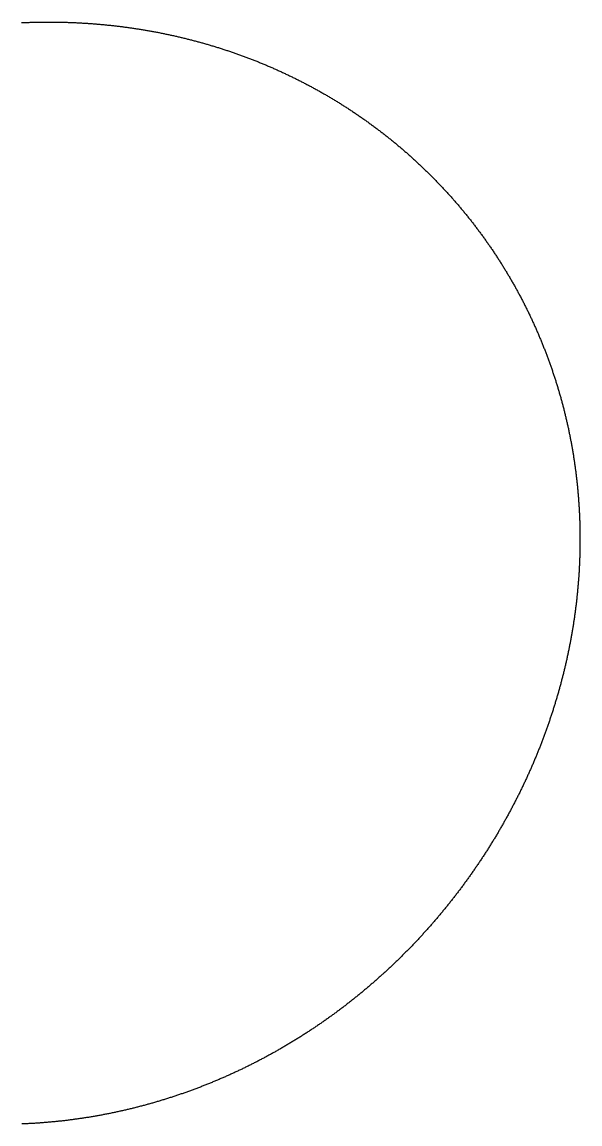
# Model space of a CAD drawing. Header units: metres. Extents: x -287 to 245, y -279 to 246.
# Drawn here: x -21 to 245, y -279 to 246 of the extents above; entities that cross this region are included whole.
import ezdxf

# ---------------------------------------------------------------- set-up
doc = ezdxf.new("R2010")
doc.units = ezdxf.units.M

msp = doc.modelspace()

# ---------------------------------------------------------------- linework, layer by layer
msp.add_lwpolyline([(-21.21, 245.98), (-20.75, 246), (-20.29, 246.02), (-19.83, 246.04), (-19.37, 246.06), (-18.91, 246.07), (-18.45, 246.09), (-17.98, 246.11), (-17.52, 246.12), (-17.06, 246.14), (-16.6, 246.15), (-16.14, 246.16), (-15.68, 246.18), (-15.22, 246.19), (-14.75, 246.2), (-14.29, 246.21), (-13.83, 246.22), (-13.37, 246.23), (-12.91, 246.23), (-12.45, 246.24), (-11.99, 246.25), (-11.52, 246.25), (-11.06, 246.26), (-10.6, 246.26), (-10.14, 246.26), (-9.68, 246.27), (-9.22, 246.27), (-8.76, 246.27), (-8.29, 246.27), (-7.83, 246.27), (-7.37, 246.27), (-6.91, 246.27), (-6.45, 246.26), (-5.99, 246.26), (-5.52, 246.25), (-5.06, 246.25), (-4.6, 246.24), (-4.14, 246.24), (-3.68, 246.23), (-3.22, 246.22), (-2.76, 246.21), (-2.29, 246.2), (-1.83, 246.19), (-1.37, 246.18), (-0.91, 246.17), (-0.45, 246.16), (0.01, 246.15), (0.47, 246.13), (0.94, 246.12), (1.4, 246.1), (1.86, 246.09), (2.32, 246.07), (2.78, 246.05), (3.24, 246.03), (3.7, 246.01), (4.16, 245.99), (4.63, 245.97), (5.09, 245.95), (5.55, 245.93), (6.01, 245.9), (6.47, 245.88), (6.93, 245.86), (7.39, 245.83), (7.85, 245.8), (8.31, 245.78), (8.77, 245.75), (9.23, 245.72), (9.69, 245.69), (10.16, 245.66), (10.62, 245.63), (11.08, 245.6), (11.54, 245.57), (12, 245.53), (12.46, 245.5), (12.92, 245.47), (13.38, 245.43), (13.84, 245.39), (14.3, 245.36), (14.76, 245.32), (15.22, 245.28), (15.68, 245.24), (16.14, 245.2), (16.6, 245.16), (17.06, 245.12), (17.52, 245.08), (17.98, 245.03), (18.44, 244.99), (18.89, 244.95), (19.35, 244.9), (19.81, 244.85), (20.27, 244.81), (20.73, 244.76), (21.19, 244.71), (21.65, 244.66), (22.11, 244.61), (22.57, 244.56), (23.03, 244.51), (23.48, 244.46), (23.94, 244.4), (24.4, 244.35), (24.86, 244.3), (25.32, 244.24), (25.78, 244.18), (26.23, 244.13), (26.69, 244.07), (27.15, 244.01), (27.61, 243.95), (28.06, 243.89), (28.52, 243.83), (28.98, 243.77), (29.44, 243.71), (29.89, 243.64), (30.35, 243.58), (30.81, 243.51), (31.27, 243.45), (31.72, 243.38), (32.18, 243.31), (32.64, 243.25), (33.09, 243.18), (33.55, 243.11), (34, 243.04), (34.46, 242.97), (34.92, 242.9), (35.37, 242.82), (35.83, 242.75), (36.28, 242.68), (36.74, 242.6), (37.19, 242.52), (37.65, 242.45), (38.1, 242.37), (38.56, 242.29), (39.01, 242.21), (39.47, 242.13), (39.92, 242.05), (40.38, 241.97), (40.83, 241.89), (41.29, 241.81), (41.74, 241.72), (42.19, 241.64), (42.65, 241.56), (43.1, 241.47), (43.55, 241.38), (44.01, 241.3), (44.46, 241.21), (44.91, 241.12), (45.37, 241.03), (45.82, 240.94), (46.27, 240.85), (46.72, 240.75), (47.17, 240.66), (47.63, 240.57), (48.08, 240.47), (48.53, 240.38), (48.98, 240.28), (49.43, 240.18), (49.88, 240.09), (50.34, 239.99), (50.79, 239.89), (51.24, 239.79), (51.69, 239.69), (52.14, 239.59), (52.59, 239.48), (53.04, 239.38), (53.49, 239.28), (53.94, 239.17), (54.39, 239.07), (54.83, 238.96), (55.28, 238.85), (55.73, 238.75), (56.18, 238.64), (56.63, 238.53), (57.08, 238.42), (57.53, 238.31), (57.97, 238.19), (58.42, 238.08), (58.87, 237.97), (59.32, 237.85), (59.76, 237.74), (60.21, 237.62), (60.66, 237.51), (61.1, 237.39), (61.55, 237.27), (61.99, 237.15), (62.44, 237.03), (62.89, 236.91), (63.33, 236.79), (63.78, 236.67), (64.22, 236.55), (64.67, 236.42), (65.11, 236.3), (65.56, 236.18), (66, 236.05), (66.44, 235.92), (66.89, 235.8), (67.33, 235.67), (67.77, 235.54), (68.22, 235.41), (68.66, 235.28), (69.1, 235.15), (69.54, 235.01), (69.99, 234.88), (70.43, 234.75), (70.87, 234.61), (71.31, 234.48), (71.75, 234.34), (72.19, 234.2), (72.63, 234.07), (73.07, 233.93), (73.51, 233.79), (73.95, 233.65), (74.39, 233.51), (74.83, 233.37), (75.27, 233.22), (75.71, 233.08), (76.15, 232.94), (76.59, 232.79), (77.02, 232.65), (77.46, 232.5), (77.9, 232.35), (78.34, 232.21), (78.77, 232.06), (79.21, 231.91), (79.65, 231.76), (80.08, 231.61), (80.52, 231.46), (80.95, 231.3), (81.39, 231.15), (81.82, 231), (82.26, 230.84), (82.69, 230.68), (83.13, 230.53), (83.56, 230.37), (84, 230.21), (84.43, 230.05), (84.86, 229.89), (85.3, 229.73), (85.73, 229.57), (86.16, 229.41), (86.59, 229.25), (87.02, 229.09), (87.45, 228.92), (87.89, 228.76), (88.32, 228.59), (88.75, 228.42), (89.18, 228.26), (89.61, 228.09), (90.04, 227.92), (90.47, 227.75), (90.89, 227.58), (91.32, 227.41), (91.75, 227.24), (92.18, 227.06), (92.61, 226.89), (93.03, 226.71), (93.46, 226.54), (93.89, 226.36), (94.31, 226.19), (94.74, 226.01), (95.17, 225.83), (95.59, 225.65), (96.02, 225.47), (96.44, 225.29), (96.87, 225.11), (97.29, 224.93), (97.71, 224.74), (98.14, 224.56), (98.56, 224.38), (98.98, 224.19), (99.41, 224), (99.83, 223.82), (100.25, 223.63), (100.67, 223.44), (101.09, 223.25), (101.51, 223.06), (101.93, 222.87), (102.35, 222.68), (102.77, 222.49), (103.19, 222.3), (103.61, 222.1), (104.03, 221.91), (104.45, 221.71), (104.86, 221.52), (105.28, 221.32), (105.7, 221.12), (106.12, 220.92), (106.53, 220.72), (106.95, 220.52), (107.36, 220.32), (107.78, 220.12), (108.19, 219.92), (108.61, 219.72), (109.02, 219.51), (109.44, 219.31), (109.85, 219.1), (110.26, 218.9), (110.68, 218.69), (111.09, 218.48), (111.5, 218.28), (111.91, 218.07), (112.32, 217.86), (112.73, 217.65), (113.14, 217.43), (113.55, 217.22), (113.96, 217.01), (114.37, 216.8), (114.78, 216.58), (115.19, 216.37), (115.6, 216.15), (116.01, 215.93), (116.41, 215.72), (116.82, 215.5), (117.23, 215.28), (117.63, 215.06), (118.04, 214.84), (118.44, 214.62), (118.85, 214.4), (119.25, 214.17), (119.66, 213.95), (120.06, 213.73), (120.46, 213.5), (120.86, 213.28), (121.27, 213.05), (121.67, 212.82), (122.07, 212.6), (122.47, 212.37), (122.87, 212.14), (123.27, 211.91), (123.67, 211.68), (124.07, 211.45), (124.47, 211.21), (124.87, 210.98), (125.27, 210.75), (125.66, 210.51), (126.06, 210.28), (126.46, 210.04), (126.85, 209.8), (127.25, 209.57), (127.64, 209.33), (128.04, 209.09), (128.43, 208.85), (128.83, 208.61), (129.22, 208.37), (129.62, 208.13), (130.01, 207.88), (130.4, 207.64), (130.79, 207.4), (131.18, 207.15), (131.57, 206.91), (131.96, 206.66), (132.35, 206.41), (132.74, 206.17), (133.13, 205.92), (133.52, 205.67), (133.91, 205.42), (134.3, 205.17), (134.68, 204.92), (135.07, 204.67), (135.46, 204.41), (135.84, 204.16), (136.23, 203.91), (136.61, 203.65), (137, 203.4), (137.38, 203.14), (137.77, 202.88), (138.15, 202.62), (138.53, 202.37), (138.91, 202.11), (139.29, 201.85), (139.67, 201.59), (140.05, 201.32), (140.43, 201.06), (140.81, 200.8), (141.19, 200.54), (141.57, 200.27), (141.95, 200.01), (142.33, 199.74), (142.7, 199.48), (143.08, 199.21), (143.46, 198.94), (143.83, 198.67), (144.21, 198.4), (144.58, 198.13), (144.96, 197.86), (145.33, 197.59), (145.7, 197.32), (146.07, 197.05), (146.45, 196.77), (146.82, 196.5), (147.19, 196.22), (147.56, 195.95), (147.93, 195.67), (148.3, 195.4), (148.67, 195.12), (149.03, 194.84), (149.4, 194.56), (149.77, 194.28), (150.14, 194), (150.5, 193.72), (150.87, 193.44), (151.23, 193.15), (151.6, 192.87), (151.96, 192.59), (152.32, 192.3), (152.69, 192.02), (153.05, 191.73), (153.41, 191.45), (153.77, 191.16), (154.13, 190.87), (154.49, 190.58), (154.85, 190.29), (155.21, 190), (155.57, 189.71), (155.93, 189.42), (156.29, 189.13), (156.64, 188.84), (157, 188.54), (157.36, 188.25), (157.71, 187.95), (158.07, 187.66), (158.42, 187.36), (158.77, 187.07), (159.13, 186.77), (159.48, 186.47), (159.83, 186.17), (160.18, 185.87), (160.53, 185.57), (160.88, 185.27), (161.23, 184.97), (161.58, 184.67), (161.93, 184.37), (162.28, 184.06), (162.62, 183.76), (162.97, 183.45), (163.32, 183.15), (163.66, 182.84), (164.01, 182.54), (164.35, 182.23), (164.7, 181.92), (165.04, 181.61), (165.38, 181.3), (165.72, 180.99), (166.06, 180.68), (166.41, 180.37), (166.75, 180.06), (167.08, 179.75), (167.42, 179.43), (167.76, 179.12), (168.1, 178.8), (168.44, 178.49), (168.77, 178.17), (169.11, 177.86), (169.44, 177.54), (169.78, 177.22), (170.11, 176.9), (170.45, 176.58), (170.78, 176.26), (171.11, 175.94), (171.44, 175.62), (171.78, 175.3), (172.11, 174.98), (172.44, 174.66), (172.76, 174.33), (173.09, 174.01), (173.42, 173.68), (173.75, 173.36), (174.08, 173.03), (174.4, 172.71), (174.73, 172.38), (175.05, 172.05), (175.38, 171.72), (175.7, 171.39), (176.02, 171.06), (176.34, 170.73), (176.67, 170.4), (176.99, 170.07), (177.31, 169.74), (177.63, 169.4), (177.95, 169.07), (178.27, 168.74), (178.58, 168.4), (178.9, 168.07), (179.22, 167.73), (179.53, 167.4), (179.85, 167.06), (180.16, 166.72), (180.48, 166.38), (180.79, 166.04), (181.1, 165.7), (181.42, 165.36), (181.73, 165.02), (182.04, 164.68), (182.35, 164.34), (182.66, 164), (182.97, 163.65), (183.27, 163.31), (183.58, 162.97), (183.89, 162.62), (184.19, 162.28), (184.5, 161.93), (184.8, 161.58), (185.11, 161.24), (185.41, 160.89), (185.72, 160.54), (186.02, 160.19), (186.32, 159.84), (186.62, 159.49), (186.92, 159.14), (187.22, 158.79), (187.52, 158.44), (187.82, 158.09), (188.11, 157.73), (188.41, 157.38), (188.71, 157.03), (189, 156.67), (189.3, 156.32), (189.59, 155.96), (189.88, 155.6), (190.18, 155.25), (190.47, 154.89), (190.76, 154.53), (191.05, 154.17), (191.34, 153.81), (191.63, 153.46), (191.92, 153.09), (192.21, 152.73), (192.49, 152.37), (192.78, 152.01), (193.07, 151.65), (193.35, 151.29), (193.64, 150.92), (193.92, 150.56), (194.2, 150.19), (194.49, 149.83), (194.77, 149.46), (195.05, 149.1), (195.33, 148.73), (195.61, 148.36), (195.89, 147.99), (196.16, 147.63), (196.44, 147.26), (196.72, 146.89), (196.99, 146.52), (197.27, 146.15), (197.54, 145.78), (197.82, 145.41), (198.09, 145.03), (198.36, 144.66), (198.64, 144.29), (198.91, 143.91), (199.18, 143.54), (199.45, 143.16), (199.72, 142.79), (199.98, 142.41), (200.25, 142.04), (200.52, 141.66), (200.78, 141.28), (201.05, 140.91), (201.31, 140.53), (201.58, 140.15), (201.84, 139.77), (202.1, 139.39), (202.36, 139.01), (202.63, 138.63), (202.89, 138.25), (203.14, 137.87), (203.4, 137.48), (203.66, 137.1), (203.92, 136.72), (204.17, 136.33), (204.43, 135.95), (204.69, 135.57), (204.94, 135.18), (205.19, 134.79), (205.45, 134.41), (205.7, 134.02), (205.95, 133.63), (206.2, 133.25), (206.45, 132.86), (206.7, 132.47), (206.95, 132.08), (207.19, 131.69), (207.44, 131.3), (207.69, 130.91), (207.93, 130.52), (208.18, 130.13), (208.42, 129.74), (208.66, 129.34), (208.91, 128.95), (209.15, 128.56), (209.39, 128.16), (209.63, 127.77), (209.87, 127.38), (210.11, 126.98), (210.34, 126.58), (210.58, 126.19), (210.82, 125.79), (211.05, 125.4), (211.29, 125), (211.52, 124.6), (211.76, 124.2), (211.99, 123.8), (212.22, 123.4), (212.45, 123), (212.68, 122.6), (212.91, 122.2), (213.14, 121.8), (213.37, 121.4), (213.59, 121), (213.82, 120.6), (214.05, 120.19), (214.27, 119.79), (214.49, 119.39), (214.72, 118.98), (214.94, 118.58), (215.16, 118.17), (215.38, 117.77), (215.6, 117.36), (215.82, 116.96), (216.04, 116.55), (216.26, 116.14), (216.48, 115.74), (216.69, 115.33), (216.91, 114.92), (217.12, 114.51), (217.34, 114.1), (217.55, 113.69), (217.76, 113.28), (217.97, 112.87), (218.18, 112.46), (218.39, 112.05), (218.6, 111.64), (218.81, 111.23), (219.02, 110.82), (219.23, 110.4), (219.43, 109.99), (219.64, 109.58), (219.84, 109.16), (220.04, 108.75), (220.25, 108.34), (220.45, 107.92), (220.65, 107.5), (220.85, 107.09), (221.05, 106.67), (221.25, 106.26), (221.45, 105.84), (221.65, 105.42), (221.84, 105), (222.04, 104.59), (222.23, 104.17), (222.43, 103.75), (222.62, 103.33), (222.81, 102.91), (223, 102.49), (223.19, 102.07), (223.38, 101.65), (223.57, 101.23), (223.76, 100.81), (223.95, 100.39), (224.14, 99.96), (224.32, 99.54), (224.51, 99.12), (224.69, 98.7), (224.88, 98.27), (225.06, 97.85), (225.24, 97.42), (225.42, 97), (225.6, 96.57), (225.78, 96.15), (225.96, 95.72), (226.14, 95.3), (226.32, 94.87), (226.49, 94.45), (226.67, 94.02), (226.84, 93.59), (227.02, 93.16), (227.19, 92.74), (227.36, 92.31), (227.53, 91.88), (227.7, 91.45), (227.87, 91.02), (228.04, 90.59), (228.21, 90.16), (228.38, 89.73), (228.54, 89.3), (228.71, 88.87), (228.87, 88.44), (229.04, 88.01), (229.2, 87.58), (229.36, 87.14), (229.53, 86.71), (229.69, 86.28), (229.85, 85.85), (230.01, 85.41), (230.16, 84.98), (230.32, 84.55), (230.48, 84.11), (230.64, 83.68), (230.79, 83.24), (230.94, 82.81), (231.1, 82.37), (231.25, 81.94), (231.4, 81.5), (231.55, 81.06), (231.7, 80.63), (231.85, 80.19), (232, 79.75), (232.15, 79.32), (232.3, 78.88), (232.44, 78.44), (232.59, 78), (232.73, 77.57), (232.87, 77.13), (233.02, 76.69), (233.16, 76.25), (233.3, 75.81), (233.44, 75.37), (233.58, 74.93), (233.72, 74.49), (233.85, 74.05), (233.99, 73.61), (234.13, 73.17), (234.26, 72.72), (234.4, 72.28), (234.53, 71.84), (234.66, 71.4), (234.79, 70.96), (234.93, 70.51), (235.06, 70.07), (235.18, 69.63), (235.31, 69.19), (235.44, 68.74), (235.57, 68.3), (235.69, 67.85), (235.82, 67.41), (235.94, 66.96), (236.07, 66.52), (236.19, 66.08), (236.31, 65.63), (236.43, 65.18), (236.55, 64.74), (236.67, 64.29), (236.79, 63.85), (236.91, 63.4), (237.02, 62.95), (237.14, 62.51), (237.25, 62.06), (237.37, 61.61), (237.48, 61.17), (237.59, 60.72), (237.71, 60.27), (237.82, 59.82), (237.93, 59.37), (238.04, 58.93), (238.14, 58.48), (238.25, 58.03), (238.36, 57.58), (238.46, 57.13), (238.57, 56.68), (238.67, 56.23), (238.78, 55.78), (238.88, 55.33), (238.98, 54.88), (239.08, 54.43), (239.18, 53.98), (239.28, 53.53), (239.38, 53.08), (239.48, 52.63), (239.57, 52.17), (239.67, 51.72), (239.76, 51.27), (239.86, 50.82), (239.95, 50.37), (240.04, 49.92), (240.13, 49.46), (240.22, 49.01), (240.31, 48.56), (240.4, 48.1), (240.49, 47.65), (240.58, 47.2), (240.66, 46.75), (240.75, 46.29), (240.83, 45.84), (240.92, 45.38), (241, 44.93), (241.08, 44.48), (241.16, 44.02), (241.25, 43.57), (241.32, 43.11), (241.4, 42.66), (241.48, 42.2), (241.56, 41.75), (241.63, 41.29), (241.71, 40.84), (241.78, 40.38), (241.86, 39.93), (241.93, 39.47), (242, 39.01), (242.07, 38.56), (242.14, 38.1), (242.21, 37.65), (242.28, 37.19), (242.35, 36.73), (242.42, 36.28), (242.48, 35.82), (242.55, 35.36), (242.61, 34.91), (242.68, 34.45), (242.74, 33.99), (242.8, 33.53), (242.86, 33.08), (242.92, 32.62), (242.98, 32.16), (243.04, 31.7), (243.1, 31.24), (243.15, 30.79), (243.21, 30.33), (243.27, 29.87), (243.32, 29.41), (243.37, 28.95), (243.43, 28.5), (243.48, 28.04), (243.53, 27.58), (243.58, 27.12), (243.63, 26.66), (243.68, 26.2), (243.72, 25.74), (243.77, 25.28), (243.82, 24.82), (243.86, 24.36), (243.9, 23.9), (243.95, 23.44), (243.99, 22.99), (244.03, 22.53), (244.07, 22.07), (244.11, 21.61), (244.15, 21.15), (244.19, 20.69), (244.23, 20.23), (244.26, 19.77), (244.3, 19.31), (244.33, 18.85), (244.37, 18.39), (244.4, 17.92), (244.43, 17.46), (244.46, 17), (244.49, 16.54), (244.52, 16.08), (244.55, 15.62), (244.58, 15.16), (244.61, 14.7), (244.64, 14.24), (244.66, 13.78), (244.69, 13.32), (244.71, 12.86), (244.73, 12.4), (244.75, 11.94), (244.78, 11.47), (244.8, 11.01), (244.82, 10.55), (244.83, 10.09), (244.85, 9.63), (244.87, 9.17), (244.88, 8.71), (244.9, 8.25), (244.91, 7.78), (244.93, 7.32), (244.94, 6.86), (244.95, 6.4), (244.96, 5.94), (244.97, 5.48), (244.98, 5.02), (244.99, 4.55), (245, 4.09), (245, 3.63), (245.01, 3.17), (245.02, 2.71), (245.02, 2.25), (245.02, 1.79), (245.03, 1.32), (245.03, 0.86), (245.03, 0.4), (245.03, 0), (245.03, 0), (245.03, -0.06), (245.03, -0.52), (245.03, -0.98), (245.02, -1.45), (245.02, -1.91), (245.02, -2.37), (245.01, -2.83), (245.01, -3.29), (245.01, -3.29), (245, -3.75), (245, -4.21), (244.99, -4.68), (244.98, -5.14), (244.97, -5.6), (244.96, -6.06), (244.95, -6.52), (244.94, -6.98), (244.93, -7.44), (244.91, -7.91), (244.9, -8.37), (244.89, -8.83), (244.87, -9.29), (244.85, -9.75), (244.84, -10.21), (244.82, -10.67), (244.8, -11.13), (244.78, -11.6), (244.76, -12.06), (244.74, -12.52), (244.71, -12.98), (244.69, -13.44), (244.66, -13.9), (244.64, -14.36), (244.61, -14.82), (244.59, -15.28), (244.56, -15.74), (244.53, -16.2), (244.5, -16.67), (244.47, -17.13), (244.44, -17.59), (244.41, -18.05), (244.37, -18.51), (244.34, -18.97), (244.31, -19.43), (244.27, -19.89), (244.23, -20.35), (244.2, -20.81), (244.16, -21.27), (244.12, -21.73), (244.08, -22.19), (244.04, -22.65), (244, -23.11), (243.96, -23.57), (243.92, -24.03), (243.88, -24.49), (243.83, -24.95), (243.79, -25.41), (243.74, -25.86), (243.69, -26.32), (243.65, -26.78), (243.6, -27.24), (243.55, -27.7), (243.5, -28.16), (243.45, -28.62), (243.4, -29.08), (243.35, -29.54), (243.3, -29.99), (243.24, -30.45), (243.19, -30.91), (243.13, -31.37), (243.08, -31.83), (243.02, -32.29), (242.96, -32.74), (242.9, -33.2), (242.84, -33.66), (242.78, -34.12), (242.72, -34.57), (242.66, -35.03), (242.6, -35.49), (242.54, -35.95), (242.47, -36.4), (242.41, -36.86), (242.34, -37.32), (242.28, -37.77), (242.21, -38.23), (242.14, -38.69), (242.07, -39.14), (242, -39.6), (241.93, -40.06), (241.86, -40.51), (241.79, -40.97), (241.72, -41.42), (241.64, -41.88), (241.57, -42.34), (241.49, -42.79), (241.42, -43.25), (241.34, -43.7), (241.26, -44.16), (241.19, -44.61), (241.11, -45.07), (241.03, -45.52), (240.95, -45.97), (240.86, -46.43), (240.78, -46.88), (240.7, -47.34), (240.62, -47.79), (240.53, -48.24), (240.45, -48.7), (240.36, -49.15), (240.27, -49.6), (240.18, -50.06), (240.1, -50.51), (240.01, -50.96), (239.92, -51.42), (239.83, -51.87), (239.74, -52.32), (239.64, -52.77), (239.55, -53.23), (239.46, -53.68), (239.36, -54.13), (239.27, -54.58), (239.17, -55.03), (239.07, -55.48), (238.98, -55.94), (238.88, -56.39), (238.78, -56.84), (238.68, -57.29), (238.58, -57.74), (238.48, -58.19), (238.38, -58.64), (238.27, -59.09), (238.17, -59.54), (238.06, -59.99), (237.96, -60.44), (237.85, -60.89), (237.75, -61.34), (237.64, -61.78), (237.53, -62.23), (237.42, -62.68), (237.31, -63.13), (237.2, -63.58), (237.09, -64.03), (236.98, -64.47), (236.87, -64.92), (236.75, -65.37), (236.64, -65.82), (236.52, -66.26), (236.41, -66.71), (236.29, -67.16), (236.17, -67.6), (236.06, -68.05), (235.94, -68.49), (235.82, -68.94), (235.7, -69.39), (235.58, -69.83), (235.45, -70.28), (235.33, -70.72), (235.21, -71.17), (235.08, -71.61), (234.96, -72.06), (234.83, -72.5), (234.71, -72.94), (234.58, -73.39), (234.45, -73.83), (234.33, -74.27), (234.2, -74.72), (234.07, -75.16), (233.94, -75.6), (233.8, -76.05), (233.67, -76.49), (233.54, -76.93), (233.41, -77.37), (233.27, -77.81), (233.14, -78.25), (233, -78.7), (232.87, -79.14), (232.73, -79.58), (232.59, -80.02), (232.45, -80.46), (232.31, -80.9), (232.17, -81.34), (232.03, -81.78), (231.89, -82.22), (231.75, -82.66), (231.61, -83.1), (231.46, -83.53), (231.32, -83.97), (231.17, -84.41), (231.03, -84.85), (230.88, -85.29), (230.73, -85.72), (230.59, -86.16), (230.44, -86.6), (230.29, -87.03), (230.14, -87.47), (229.99, -87.91), (229.84, -88.34), (229.68, -88.78), (229.53, -89.21), (229.38, -89.65), (229.22, -90.08), (229.07, -90.52), (228.91, -90.95), (228.76, -91.39), (228.6, -91.82), (228.44, -92.26), (228.28, -92.69), (228.12, -93.12), (227.96, -93.56), (227.8, -93.99), (227.64, -94.42), (227.48, -94.85), (227.32, -95.28), (227.15, -95.72), (226.99, -96.15), (226.82, -96.58), (226.66, -97.01), (226.49, -97.44), (226.32, -97.87), (226.16, -98.3), (225.99, -98.73), (225.82, -99.16), (225.65, -99.59), (225.48, -100.02), (225.31, -100.45), (225.14, -100.87), (224.96, -101.3), (224.79, -101.73), (224.62, -102.16), (224.44, -102.59), (224.27, -103.01), (224.09, -103.44), (223.91, -103.87), (223.73, -104.29), (223.56, -104.72), (223.38, -105.14), (223.2, -105.57), (223.02, -105.99), (222.84, -106.42), (222.65, -106.84), (222.47, -107.27), (222.29, -107.69), (222.11, -108.11), (221.92, -108.54), (221.74, -108.96), (221.55, -109.38), (221.36, -109.8), (221.18, -110.22), (220.99, -110.65), (220.8, -111.07), (220.61, -111.49), (220.42, -111.91), (220.23, -112.33), (220.04, -112.75), (219.85, -113.17), (219.65, -113.59), (219.46, -114.01), (219.27, -114.43), (219.07, -114.84), (218.88, -115.26), (218.68, -115.68), (218.48, -116.1), (218.29, -116.52), (218.09, -116.93), (217.89, -117.35), (217.69, -117.77), (217.49, -118.18), (217.29, -118.6), (217.09, -119.01), (216.89, -119.43), (216.68, -119.84), (216.48, -120.26), (216.28, -120.67), (216.07, -121.08), (215.87, -121.5), (215.66, -121.91), (215.45, -122.32), (215.25, -122.74), (215.04, -123.15), (214.83, -123.56), (214.62, -123.97), (214.41, -124.38), (214.2, -124.79), (213.99, -125.2), (213.78, -125.61), (213.56, -126.02), (213.35, -126.43), (213.14, -126.84), (212.92, -127.25), (212.71, -127.66), (212.49, -128.07), (212.27, -128.47), (212.06, -128.88), (211.84, -129.29), (211.62, -129.69), (211.4, -130.1), (211.18, -130.51), (210.96, -130.91), (210.74, -131.32), (210.52, -131.72), (210.29, -132.13), (210.07, -132.53), (209.85, -132.93), (209.62, -133.34), (209.4, -133.74), (209.17, -134.14), (208.95, -134.54), (208.72, -134.95), (208.49, -135.35), (208.26, -135.75), (208.03, -136.15), (207.81, -136.55), (207.57, -136.95), (207.34, -137.35), (207.11, -137.75), (206.88, -138.15), (206.65, -138.55), (206.41, -138.94), (206.18, -139.34), (205.95, -139.74), (205.71, -140.14), (205.47, -140.53), (205.24, -140.93), (205, -141.33), (204.76, -141.72), (204.52, -142.12), (204.29, -142.51), (204.05, -142.91), (203.81, -143.3), (203.57, -143.69), (203.32, -144.09), (203.08, -144.48), (202.84, -144.87), (202.6, -145.27), (202.35, -145.66), (202.11, -146.05), (201.86, -146.44), (201.62, -146.83), (201.37, -147.22), (201.12, -147.61), (200.88, -148), (200.63, -148.39), (200.38, -148.78), (200.13, -149.17), (199.88, -149.55), (199.63, -149.94), (199.38, -150.33), (199.12, -150.72), (198.87, -151.1), (198.62, -151.49), (198.37, -151.87), (198.11, -152.26), (197.86, -152.64), (197.6, -153.03), (197.34, -153.41), (197.09, -153.79), (196.83, -154.18), (196.57, -154.56), (196.31, -154.94), (196.05, -155.32), (195.79, -155.71), (195.53, -156.09), (195.27, -156.47), (195.01, -156.85), (194.75, -157.23), (194.49, -157.61), (194.22, -157.99), (193.96, -158.37), (193.69, -158.74), (193.43, -159.12), (193.16, -159.5), (192.9, -159.88), (192.63, -160.25), (192.36, -160.63), (192.09, -161), (191.83, -161.38), (191.56, -161.75), (191.29, -162.13), (191.02, -162.5), (190.75, -162.88), (190.47, -163.25), (190.2, -163.62), (189.93, -163.99), (189.66, -164.37), (189.38, -164.74), (189.11, -165.11), (188.83, -165.48), (188.56, -165.85), (188.28, -166.22), (188, -166.59), (187.72, -166.96), (187.45, -167.33), (187.17, -167.69), (186.89, -168.06), (186.61, -168.43), (186.33, -168.79), (186.05, -169.16), (185.77, -169.53), (185.48, -169.89), (185.2, -170.26), (184.92, -170.62), (184.63, -170.98), (184.35, -171.35), (184.06, -171.71), (183.78, -172.07), (183.49, -172.44), (183.21, -172.8), (182.92, -173.16), (182.63, -173.52), (182.34, -173.88), (182.05, -174.24), (181.76, -174.6), (181.47, -174.96), (181.18, -175.32), (180.89, -175.67), (180.6, -176.03), (180.31, -176.39), (180.01, -176.75), (179.72, -177.1), (179.43, -177.46), (179.13, -177.81), (178.84, -178.17), (178.54, -178.52), (178.24, -178.88), (177.95, -179.23), (177.65, -179.58), (177.35, -179.93), (177.05, -180.29), (176.75, -180.64), (176.45, -180.99), (176.15, -181.34), (175.85, -181.69), (175.55, -182.04), (175.25, -182.39), (174.95, -182.74), (174.64, -183.08), (174.34, -183.43), (174.04, -183.78), (173.73, -184.12), (173.43, -184.47), (173.12, -184.82), (172.81, -185.16), (172.51, -185.51), (172.2, -185.85), (171.89, -186.19), (171.58, -186.54), (171.27, -186.88), (170.96, -187.22), (170.65, -187.56), (170.34, -187.91), (170.03, -188.25), (169.72, -188.59), (169.41, -188.93), (169.09, -189.27), (168.78, -189.6), (168.47, -189.94), (168.15, -190.28), (167.84, -190.62), (167.52, -190.95), (167.2, -191.29), (166.89, -191.63), (166.57, -191.96), (166.25, -192.3), (165.93, -192.63), (165.61, -192.96), (165.29, -193.3), (164.97, -193.63), (164.65, -193.96), (164.33, -194.29), (164.01, -194.62), (163.69, -194.95), (163.37, -195.28), (163.04, -195.61), (162.72, -195.94), (162.4, -196.27), (162.07, -196.6), (161.75, -196.93), (161.42, -197.25), (161.09, -197.58), (160.77, -197.91), (160.44, -198.23), (160.11, -198.56), (159.78, -198.88), (159.46, -199.21), (159.13, -199.53), (158.8, -199.85), (158.47, -200.17), (158.14, -200.5), (157.8, -200.82), (157.47, -201.14), (157.14, -201.46), (156.81, -201.78), (156.47, -202.1), (156.14, -202.42), (155.8, -202.73), (155.47, -203.05), (155.13, -203.37), (154.8, -203.68), (154.46, -204), (154.12, -204.32), (153.79, -204.63), (153.45, -204.94), (153.11, -205.26), (152.77, -205.57), (152.43, -205.88), (152.09, -206.2), (151.75, -206.51), (151.41, -206.82), (151.07, -207.13), (150.73, -207.44), (150.38, -207.75), (150.04, -208.06), (149.7, -208.37), (149.35, -208.67), (149.01, -208.98), (148.66, -209.29), (148.32, -209.59), (147.97, -209.9), (147.63, -210.2), (147.28, -210.51), (146.93, -210.81), (146.58, -211.11), (146.23, -211.42), (145.89, -211.72), (145.54, -212.02), (145.19, -212.32), (144.84, -212.62), (144.48, -212.92), (144.13, -213.22), (143.78, -213.52), (143.43, -213.82), (143.08, -214.11), (142.72, -214.41), (142.37, -214.71), (142.01, -215), (141.66, -215.3), (141.3, -215.59), (140.95, -215.89), (140.59, -216.18), (140.23, -216.47), (139.88, -216.77), (139.52, -217.06), (139.16, -217.35), (138.8, -217.64), (138.44, -217.93), (138.08, -218.22), (137.72, -218.51), (137.36, -218.79), (137, -219.08), (136.64, -219.37), (136.28, -219.66), (135.92, -219.94), (135.55, -220.23), (135.19, -220.51), (134.83, -220.8), (134.46, -221.08), (134.1, -221.36), (133.73, -221.65), (133.37, -221.93), (133, -222.21), (132.64, -222.49), (132.27, -222.77), (131.9, -223.05), (131.53, -223.33), (131.17, -223.61), (130.8, -223.88), (130.43, -224.16), (130.06, -224.44), (129.69, -224.71), (129.32, -224.99), (128.95, -225.26), (128.57, -225.54), (128.2, -225.81), (127.83, -226.08), (127.46, -226.35), (127.08, -226.63), (126.71, -226.9), (126.34, -227.17), (125.96, -227.44), (125.59, -227.71), (125.21, -227.97), (124.84, -228.24), (124.46, -228.51), (124.08, -228.78), (123.71, -229.04), (123.33, -229.31), (122.95, -229.57), (122.57, -229.84), (122.19, -230.1), (121.81, -230.36), (121.43, -230.62), (121.05, -230.89), (120.67, -231.15), (120.29, -231.41), (119.91, -231.67), (119.53, -231.93), (119.15, -232.19), (118.76, -232.44), (118.38, -232.7), (118, -232.96), (117.61, -233.21), (117.23, -233.47), (116.84, -233.72), (116.46, -233.98), (116.07, -234.23), (115.68, -234.48), (115.3, -234.73), (114.91, -234.99), (114.52, -235.24), (114.14, -235.49), (113.75, -235.74), (113.36, -235.99), (112.97, -236.23), (112.58, -236.48), (112.19, -236.73), (111.8, -236.97), (111.41, -237.22), (111.02, -237.47), (110.63, -237.71), (110.23, -237.95), (109.84, -238.2), (109.45, -238.44), (109.06, -238.68), (108.66, -238.92), (108.27, -239.16), (107.87, -239.4), (107.48, -239.64), (107.08, -239.88), (106.69, -240.12), (106.29, -240.36), (105.9, -240.59), (105.5, -240.83), (105.1, -241.06), (104.71, -241.3), (104.31, -241.53), (103.91, -241.77), (103.51, -242), (103.11, -242.23), (102.71, -242.46), (102.31, -242.69), (101.91, -242.92), (101.51, -243.15), (101.11, -243.38), (100.71, -243.61), (100.31, -243.83), (99.91, -244.06), (99.5, -244.29), (99.1, -244.51), (98.7, -244.74), (98.29, -244.96), (97.89, -245.18), (97.49, -245.41), (97.08, -245.63), (96.68, -245.85), (96.27, -246.07), (95.86, -246.29), (95.46, -246.51), (95.05, -246.73), (94.64, -246.95), (94.24, -247.16), (93.83, -247.38), (93.42, -247.6), (93.01, -247.81), (92.6, -248.02), (92.2, -248.24), (91.79, -248.45), (91.38, -248.66), (90.97, -248.88), (90.56, -249.09), (90.14, -249.3), (89.73, -249.51), (89.32, -249.71), (88.91, -249.92), (88.5, -250.13), (88.08, -250.34), (87.67, -250.54), (87.26, -250.75), (86.84, -250.95), (86.43, -251.16), (86.02, -251.36), (85.6, -251.56), (85.19, -251.77), (84.77, -251.97), (84.36, -252.17), (83.94, -252.37), (83.52, -252.57), (83.11, -252.76), (82.69, -252.96), (82.27, -253.16), (81.85, -253.36), (81.44, -253.55), (81.02, -253.75), (80.6, -253.94), (80.18, -254.13), (79.76, -254.33), (79.34, -254.52), (78.92, -254.71), (78.5, -254.9), (78.08, -255.09), (77.66, -255.28), (77.24, -255.47), (76.82, -255.66), (76.39, -255.84), (75.97, -256.03), (75.55, -256.22), (75.13, -256.4), (74.7, -256.59), (74.28, -256.77), (73.86, -256.95), (73.43, -257.13), (73.01, -257.32), (72.58, -257.5), (72.16, -257.68), (71.73, -257.86), (71.31, -258.03), (70.88, -258.21), (70.46, -258.39), (70.03, -258.56), (69.6, -258.74), (69.17, -258.92), (68.75, -259.09), (68.32, -259.26), (67.89, -259.44), (67.46, -259.61), (67.03, -259.78), (66.61, -259.95), (66.18, -260.12), (65.75, -260.29), (65.32, -260.46), (64.89, -260.62), (64.46, -260.79), (64.03, -260.96), (63.59, -261.12), (63.16, -261.29), (62.73, -261.45), (62.3, -261.61), (61.87, -261.78), (61.44, -261.94), (61, -262.1), (60.57, -262.26), (60.14, -262.42), (59.7, -262.58), (59.27, -262.73), (58.84, -262.89), (58.4, -263.05), (57.97, -263.2), (57.53, -263.36), (57.1, -263.51), (56.66, -263.67), (56.23, -263.82), (55.79, -263.97), (55.36, -264.12), (54.92, -264.27), (54.48, -264.42), (54.05, -264.57), (53.61, -264.72), (53.17, -264.87), (52.73, -265.01), (52.3, -265.16), (51.86, -265.31), (51.42, -265.45), (50.98, -265.59), (50.54, -265.74), (50.1, -265.88), (49.66, -266.02), (49.22, -266.16), (48.78, -266.3), (48.34, -266.44), (47.9, -266.58), (47.46, -266.72), (47.02, -266.86), (46.58, -266.99), (46.14, -267.13), (45.7, -267.26), (45.26, -267.4), (44.82, -267.53), (44.37, -267.66), (43.93, -267.79), (43.49, -267.92), (43.05, -268.06), (42.6, -268.18), (42.16, -268.31), (41.72, -268.44), (41.27, -268.57), (40.83, -268.7), (40.38, -268.82), (39.94, -268.95), (39.5, -269.07), (39.05, -269.19), (38.61, -269.32), (38.16, -269.44), (37.72, -269.56), (37.27, -269.68), (36.82, -269.8), (36.38, -269.92), (35.93, -270.04), (35.49, -270.15), (35.04, -270.27), (34.59, -270.38), (34.14, -270.5), (33.7, -270.61), (33.25, -270.73), (32.8, -270.84), (32.35, -270.95), (31.91, -271.06), (31.46, -271.17), (31.01, -271.28), (30.56, -271.39), (30.11, -271.5), (29.66, -271.61), (29.21, -271.71), (28.77, -271.82), (28.32, -271.92), (27.87, -272.03), (27.42, -272.13), (26.97, -272.23), (26.52, -272.33), (26.07, -272.43), (25.61, -272.53), (25.16, -272.63), (24.71, -272.73), (24.26, -272.83), (23.81, -272.93), (23.36, -273.02), (22.91, -273.12), (22.46, -273.21), (22, -273.3), (21.55, -273.4), (21.1, -273.49), (20.65, -273.58), (20.19, -273.67), (19.74, -273.76), (19.29, -273.85), (18.84, -273.94), (18.38, -274.03), (17.93, -274.11), (17.48, -274.2), (17.02, -274.28), (16.57, -274.37), (16.11, -274.45), (15.66, -274.53), (15.21, -274.62), (14.75, -274.7), (14.3, -274.78), (13.84, -274.86), (13.39, -274.94), (12.93, -275.01), (12.48, -275.09), (12.02, -275.17), (11.57, -275.24), (11.11, -275.32), (10.66, -275.39), (10.2, -275.46), (9.74, -275.54), (9.29, -275.61), (8.83, -275.68), (8.38, -275.75), (7.92, -275.82), (7.46, -275.89), (7.01, -275.95), (6.55, -276.02), (6.09, -276.09), (5.64, -276.15), (5.18, -276.22), (4.72, -276.28), (4.27, -276.34), (3.81, -276.4), (3.35, -276.47), (2.89, -276.53), (2.44, -276.59), (1.98, -276.64), (1.52, -276.7), (1.06, -276.76), (0.6, -276.82), (0.15, -276.87), (-0.31, -276.93), (-0.77, -276.98), (-1.23, -277.03), (-1.69, -277.08), (-2.15, -277.14), (-2.61, -277.19), (-3.07, -277.24), (-3.52, -277.29), (-3.98, -277.33), (-4.44, -277.38), (-4.9, -277.43), (-5.36, -277.47), (-5.82, -277.52), (-6.28, -277.56), (-6.74, -277.61), (-7.2, -277.65), (-7.66, -277.69), (-8.12, -277.73), (-8.58, -277.77), (-9.04, -277.81), (-9.5, -277.85), (-9.96, -277.89), (-10.42, -277.92), (-10.88, -277.96), (-11.34, -277.99), (-11.8, -278.03), (-12.26, -278.06), (-12.72, -278.1), (-13.18, -278.13), (-13.64, -278.16), (-14.1, -278.19), (-14.56, -278.22), (-15.02, -278.25), (-15.48, -278.27), (-15.94, -278.3), (-16.4, -278.33), (-16.86, -278.35), (-17.33, -278.38), (-17.79, -278.4), (-18.25, -278.42), (-18.71, -278.45), (-19.17, -278.47), (-19.63, -278.49), (-20.09, -278.51), (-20.55, -278.53), (-21.01, -278.55)])

doc.saveas('drawing.dxf')
